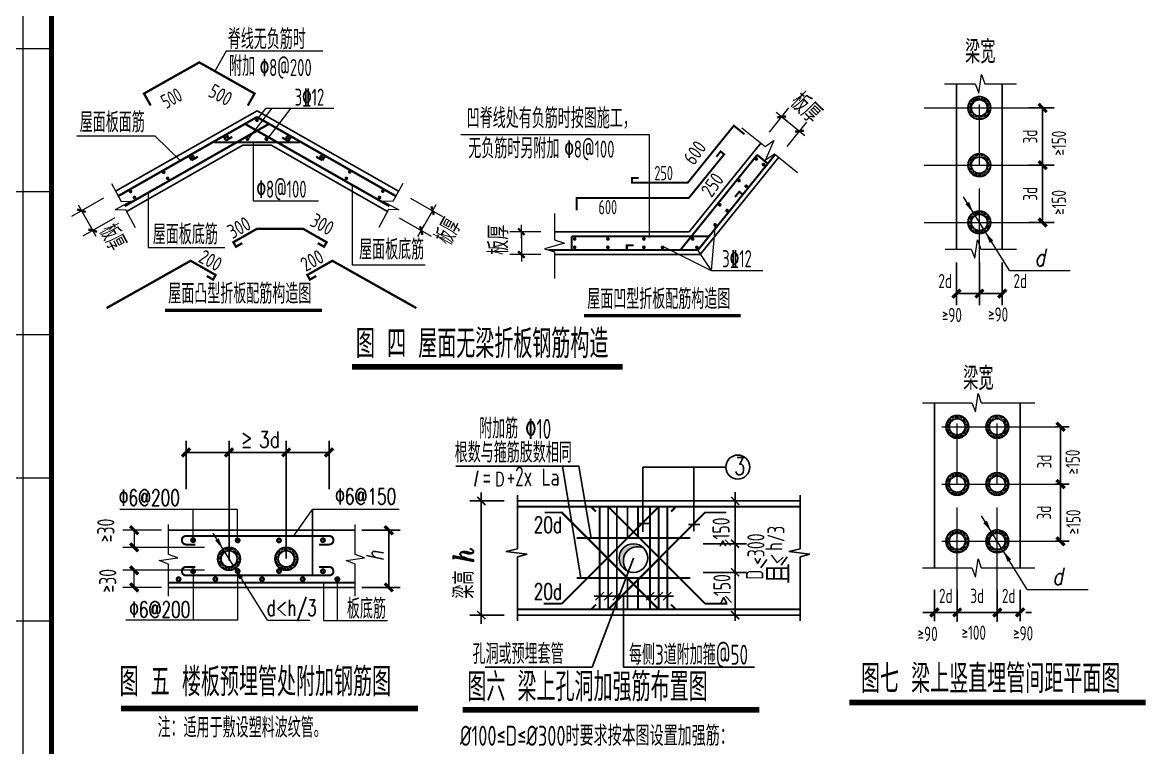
# Model space of a CAD drawing. Extents: x 3968514 to 5230306, y -516551 to -228246.
# Drawn here: x 4164713 to 4184397, y -338260 to -325595 of the extents above; entities that cross this region are included whole.
import ezdxf
from ezdxf.enums import TextEntityAlignment as Align

# ---------------------------------------------------------------- set-up
doc = ezdxf.new("R2010")
doc.units = 0
doc.header["$LTSCALE"] = 1000
doc.header["$MEASUREMENT"] = 0
doc.linetypes.add('DOTE', pattern=[2.42, 2, -0.2, 0.02, -0.2])
for name, color, linetype, lineweight in [('AXIS', 3, 'Continuous', 15), ('BEAM', 4, 'Continuous', 25), ('DOTE', 1, 'DOTE', 9), ('FRAME', 3, 'Continuous', 18), ('PUB_DIM', 3, 'Continuous', 15)]:
    doc.layers.add(name, color=color, linetype=linetype, lineweight=lineweight)
for name, color, linetype in [('edge', 7, 'Continuous'), ('PUB_TEXT', 7, 'Continuous'), ('REIN', 2, 'Continuous'), ('SIGN', 7, 'Continuous'), ('SM', 50, 'Continuous'), ('suptext', 7, 'Continuous'), ('TEXT-DIM', 7, 'Continuous'), ('板截面', 4, 'Continuous'), ('柱', 4, 'Continuous')]:
    doc.layers.add(name, color=color, linetype=linetype)
doc.styles.add('com', font='complex.shx', dxfattribs={"width": 0.75})
doc.styles.add('FF1', font='tssdeng.shx', dxfattribs={"width": 0.8, "bigfont": 'tssdchn.shx'})
doc.styles.add('HZ', font='txt.shx', dxfattribs={"width": 0.8, "bigfont": 'hztxt.shx'})
doc.styles.add('ita', font='italic.shx', dxfattribs={"width": 0.75})
doc.styles.add('SIM', font='italict.shx', dxfattribs={"width": 0.75, "oblique": 10, "bigfont": 'tssdchn.shx'})
doc.styles.add('TSSD_CHINA', font='tssdeng.shx', dxfattribs={"width": 0.7, "bigfont": 'tssdchn.shx'})
doc.styles.add('TSSD_Norm', font='tssdeng.shx', dxfattribs={"width": 0.7, "bigfont": 'hztxt.shx'})
doc.styles.add('TSSD_REIN', font='Tssdeng.shx', dxfattribs={"width": 0.7, "bigfont": 'hztxt.shx'})
doc.dimstyles.new('sim', dxfattribs={"dimtxt": 0.18, "dimasz": 100, "dimexe": 0.18, "dimexo": 0.0625, "dimgap": 0.09, "dimtad": 0, "dimtih": 1, "dimtoh": 1, "dimdec": 4, "dimzin": 0, "dimdsep": 46, "dimtxsty": 'HZ', "dimcen": 0.09, "dimadec": 0, "dimazin": 0, "dimtfac": 1, "dimtdec": 4, "dimtofl": 0, "dimtmove": 0, "dimatfit": 3, "dimfxl": 1, "dimtolj": 1, "dimtzin": 0, "dimarcsym": 0})
pattern_1 = [(360, (4066447.095, -341421.566), (15.625, 31.25), [0, -31.25])]

# ---------------------------------------------------------------- blocks, each defined once
blk = doc.blocks.new('2')
at = {"layer": 'FRAME', "lineweight": 100}
blk.add_line((175718, -31373), (175718, -71373), dxfattribs=at)
at = {"layer": 'FRAME', "lineweight": 18}
for points in [[(175218, -53873), (175218, -31373)], [(175718, -38873), (173718, -38873)], [(175718, -41373), (173718, -41373)], [(175718, -43873), (173718, -43873)], [(175718, -46373), (173718, -46373)], [(175718, -48873), (173718, -48873)]]:
    blk.add_lwpolyline(points, dxfattribs=at)
blk = doc.blocks.new('_DIMX')
blk.add_line((-150, 0), (150, 0))
at = {"const_width": 50}
blk.add_lwpolyline([(-70, -70), (70, 70)], dxfattribs=at)
blk = doc.blocks.new('_ArchTick')
at = {"color": 0, "linetype": 'ByBlock', "const_width": 0.4}
blk.add_lwpolyline([(-0.5, -0.5), (0.5, 0.5)], dxfattribs=at)
blk = doc.blocks.new('DIMBLK')
blk.add_line((-2, 0), (0, 0))
at = {"const_width": 0.35}
blk.add_lwpolyline([(-1, -1), (1, 1)], dxfattribs=at)
blk = doc.blocks.new('*D349')
at = {"layer": 'Defpoints', "color": 0, "transparency": 16777216}
for p in [(4177170, -334701), (4177170, -335201), (4177170, -335201)]:
    blk.add_point(p, dxfattribs=at)
at = {"layer": 'suptext', "color": 0, "lineweight": -2, "transparency": 16777216}
for p, q in [((4177170, -334701), (4177170, -334701)), ((4177170, -334702), (4177170, -334949)), ((4177170, -335200), (4177170, -334952)), ((4177170, -335201), (4177170, -335201))]:
    blk.add_line(p, q, dxfattribs=at)
for p, rotation in [((4177170, -334701), 90), ((4177170, -335201), 270)]:
    blk.add_blockref('DIMBLK', p, dxfattribs=dict(at, rotation=rotation))
at = {"layer": 'suptext', "color": 0, "transparency": 16777216, "insert": (4177170, -334951), "char_height": 2.7, "attachment_point": 5, "style": 'HZ'}
blk.add_mtext('\\A1;D', dxfattribs=at)

msp = doc.modelspace()

# ---------------------------------------------------------------- hatches: boundary and pattern name
at = {"layer": 'SIGN'}
h = msp.add_hatch(dxfattribs=at)
h.set_pattern_fill('DOTS', color=256, scale=500, style=0)
h.set_pattern_definition([(360, (4079564.212, -333545.006), (15.625, 31.25), [0, -31.25])])
h.paths.add_polyline_path([(4181640.35802, -327087.60838, 1), (4181240.35802, -327087.60838, 1)])
h.paths.add_polyline_path([(4181580.35802, -327087.60838, 1), (4181300.35802, -327087.60838, 1)], flags=16)
h = msp.add_hatch(dxfattribs=at)
h.set_pattern_fill('DOTS', color=256, scale=500, style=0)
h.set_pattern_definition([(360, (4079564.212, -334545.006), (15.625, 31.25), [0, -31.25])])
h.paths.add_polyline_path([(4181640.35802, -328087.60838, 1), (4181240.35802, -328087.60838, 1)])
h.paths.add_polyline_path([(4181580.35802, -328087.60838, 1), (4181300.35802, -328087.60838, 1)], flags=16)
h = msp.add_hatch(dxfattribs=at)
h.set_pattern_fill('DOTS', color=256, scale=500, style=0)
h.set_pattern_definition([(360, (4079564.212, -335545.006), (15.625, 31.25), [0, -31.25])])
h.paths.add_polyline_path([(4181640.35802, -329087.60838, 1), (4181240.35802, -329087.60838, 1)])
h.paths.add_polyline_path([(4181580.35802, -329087.60838, 1), (4181300.35802, -329087.60838, 1)], flags=16)
h = msp.add_hatch(dxfattribs=at)
h.set_pattern_fill('DOTS', color=256, scale=500, style=0)
h.set_pattern_definition([(360, (4079177.31, -339115.384), (15.625, 31.25), [0, -31.25])])
h.paths.add_polyline_path([(4181253.45493, -332657.98589, 1), (4180853.45493, -332657.98589, 1)])
h.paths.add_polyline_path([(4181193.45493, -332657.98589, 1), (4180913.45493, -332657.98589, 1)], flags=16)
h = msp.add_hatch(dxfattribs=at)
h.set_pattern_fill('DOTS', color=256, scale=500, style=0)
h.set_pattern_definition([(360, (4079877.31, -339115.384), (15.625, 31.25), [0, -31.25])])
h.paths.add_polyline_path([(4181953.45493, -332657.98589, 1), (4181553.45493, -332657.98589, 1)])
h.paths.add_polyline_path([(4181893.45493, -332657.98589, 1), (4181613.45493, -332657.98589, 1)], flags=16)
h = msp.add_hatch(dxfattribs=at)
h.set_pattern_fill('DOTS', color=256, scale=500, style=0)
h.set_pattern_definition([(360, (4079177.31, -340115.384), (15.625, 31.25), [0, -31.25])])
h.paths.add_polyline_path([(4181253.45493, -333657.98589, 1), (4180853.45493, -333657.98589, 1)])
h.paths.add_polyline_path([(4181193.45493, -333657.98589, 1), (4180913.45493, -333657.98589, 1)], flags=16)
h = msp.add_hatch(dxfattribs=at)
h.set_pattern_fill('DOTS', color=256, scale=500, style=0)
h.set_pattern_definition([(360, (4079877.31, -340115.384), (15.625, 31.25), [0, -31.25])])
h.paths.add_polyline_path([(4181953.45493, -333657.98589, 1), (4181553.45493, -333657.98589, 1)])
h.paths.add_polyline_path([(4181893.45493, -333657.98589, 1), (4181613.45493, -333657.98589, 1)], flags=16)
h = msp.add_hatch(dxfattribs=at)
h.set_pattern_fill('DOTS', color=256, scale=500, style=0)
h.set_pattern_definition([(360, (4079177.31, -341115.384), (15.625, 31.25), [0, -31.25])])
h.paths.add_polyline_path([(4181253.45493, -334657.98589, 1), (4180853.45493, -334657.98589, 1)])
h.paths.add_polyline_path([(4181193.45493, -334657.98589, 1), (4180913.45493, -334657.98589, 1)], flags=16)
h = msp.add_hatch(dxfattribs=at)
h.set_pattern_fill('DOTS', color=256, scale=500, style=0)
h.set_pattern_definition([(360, (4079877.31, -341115.384), (15.625, 31.25), [0, -31.25])])
h.paths.add_polyline_path([(4181953.45493, -334657.98589, 1), (4181553.45493, -334657.98589, 1)])
h.paths.add_polyline_path([(4181893.45493, -334657.98589, 1), (4181613.45493, -334657.98589, 1)], flags=16)
h = msp.add_hatch(dxfattribs=at)
h.set_pattern_fill('DOTS', color=256, scale=500, style=0)
h.set_pattern_definition(pattern_1)
h.paths.add_polyline_path([(4168523.24081, -334964.16794, 1), (4168123.24081, -334964.16794, 1)])
h.paths.add_polyline_path([(4168463.24081, -334964.16794, 1), (4168183.24081, -334964.16794, 1)], flags=16)
h = msp.add_hatch(dxfattribs=at)
h.set_pattern_fill('DOTS', color=256, scale=500, style=0)
h.set_pattern_definition(pattern_1)
h.paths.add_polyline_path([(4169523.24081, -334964.16794, 1), (4169123.24081, -334964.16794, 1)])
h.paths.add_polyline_path([(4169463.24081, -334964.16794, -1), (4169183.24081, -334964.16794, -1)], flags=16)
at = {"layer": '柱'}
msp.add_hatch(color=256, dxfattribs=at).paths.add_polyline_path([(4175570.16492, -334774.86242, 0.6692171826), (4175143.36243, -334950.93254, 0.2926639628), (4175288.53948, -335177.71536, -0.8360120699)])

# ---------------------------------------------------------------- linework, layer by layer
at = {"linetype": 'ByBlock'}
for p, q in [((4182306.44497, -327087.60838), (4182746.67301, -327087.60838)), ((4182546.67301, -328087.60838), (4182546.67301, -327087.60838)), ((4182306.44497, -328087.60838), (4182746.67301, -328087.60838)), ((4182306.44497, -328087.60838), (4182746.67301, -328087.60838)), ((4182546.67301, -329087.60838), (4182546.67301, -328087.60838)), ((4182306.44497, -329087.60838), (4182746.67301, -329087.60838)), ((4181040.35802, -329787.85291), (4181040.35802, -330530.73352)), ((4181440.35802, -329787.85291), (4181440.35802, -330530.73352)), ((4181440.35802, -329787.85291), (4181440.35802, -330530.73352)), ((4181840.35802, -329787.85291), (4181840.35802, -330530.73352)), ((4181040.35802, -330330.73352), (4181440.35802, -330330.73352)), ((4181840.35802, -330330.73352), (4181440.35802, -330330.73352)), ((4182769.54188, -332657.98589), (4183009.76992, -332657.98589)), ((4182859.76992, -333657.98589), (4182859.76992, -332657.98589)), ((4167573.24081, -333750.11147), (4167573.24081, -332905.2098)), ((4168323.24081, -334991.69105), (4168323.24081, -332905.2098)), ((4168323.24081, -333788.99327), (4168323.24081, -332905.2098)), ((4169323.24081, -334957.66989), (4169323.24081, -332905.2098)), ((4169323.24081, -333788.99327), (4169323.24081, -332905.2098)), ((4170073.24081, -333750.11147), (4170073.24081, -332905.2098)), ((4167573.24081, -333105.2098), (4168323.24081, -333105.2098)), ((4168323.24081, -333105.2098), (4169323.24081, -333105.2098)), ((4170073.24081, -333105.2098), (4169323.24081, -333105.2098)), ((4182769.54188, -333657.98589), (4183009.76992, -333657.98589)), ((4182769.54188, -333657.98589), (4183009.76992, -333657.98589)), ((4182769.54188, -333657.98589), (4183009.76992, -333657.98589)), ((4182859.76992, -334657.98589), (4182859.76992, -333657.98589)), ((4170646.23647, -334464.16794), (4171315.86353, -334464.16794)), ((4171115.86353, -335464.16794), (4171115.86353, -334464.16794)), ((4182769.54188, -334657.98589), (4183009.76992, -334657.98589)), ((4170646.23647, -335464.16794), (4171315.86353, -335464.16794)), ((4180653.45493, -335508.23041), (4180653.45493, -336051.11102)), ((4181053.45493, -335508.23041), (4181053.45493, -336051.11102)), ((4181053.45493, -335508.23041), (4181053.45493, -336051.11102)), ((4181753.45493, -335508.23041), (4181753.45493, -336051.11102)), ((4181753.45493, -335508.23041), (4181753.45493, -336051.11102)), ((4182153.45493, -335508.23041), (4182153.45493, -336051.11102)), ((4181053.45493, -335901.11102), (4180453.45493, -335901.11102)), ((4180653.45493, -335901.11102), (4181053.45493, -335901.11102)), ((4182153.45493, -335901.11102), (4181053.45493, -335901.11102)), ((4181153.45493, -335901.11102), (4181253.45493, -335901.11102)), ((4181153.45493, -335901.11102), (4181653.45493, -335901.11102)), ((4181653.45493, -335901.11102), (4181553.45493, -335901.11102)), ((4182253.45493, -335901.11102), (4182353.45493, -335901.11102))]:
    msp.add_line(p, q, dxfattribs=at)
msp.add_line((4169779.84756, -334102.11043), (4169779.84756, -335255.35224))
at = {"layer": 'AXIS'}
for p, q in [((4181965.07992, -329927.91622), (4181162.24746, -328642.23251)), ((4181965.07992, -329927.91622), (4183030.4298, -329927.91622)), ((4168473.56058, -334102.11043), (4166412.02632, -334102.11043)), ((4167694.6258, -334659.6397), (4167694.6258, -334102.11043)), ((4168473.56058, -334663.36254), (4168473.56058, -334102.11043)), ((4169458.61824, -334564.16794), (4169779.84756, -334102.11043)), ((4171297.74372, -334102.11043), (4169779.84756, -334102.11043)), ((4182278.17684, -335498.29373), (4181475.34438, -334212.61001)), ((4167145.00804, -334464.16794), (4166464.90885, -334464.16794)), ((4166664.90885, -334464.16794), (4166664.90885, -334764.16794)), ((4168993.77858, -336037.99035), (4168045.13026, -334518.79207)), ((4167893.98106, -334764.16794), (4166464.90885, -334764.16794)), ((4167893.98106, -335164.16794), (4166464.90885, -335164.16794)), ((4166664.90885, -335464.16794), (4166664.90885, -335164.16794)), ((4167694.6258, -335159.88048), (4167694.6258, -336034.4512)), ((4168473.56058, -335156.15764), (4168473.56058, -336034.4512)), ((4169976.53301, -335364.16794), (4169976.53301, -336043.16684)), ((4170217.04641, -336038.8599), (4170216.38601, -335296.36751)), ((4167145.00804, -335464.16794), (4166464.90885, -335464.16794)), ((4182278.17684, -335498.29373), (4183343.52671, -335498.29373)), ((4168473.56058, -336034.4512), (4166517.30191, -336034.4512)), ((4168993.77858, -336037.99035), (4169736.85822, -336037.99035)), ((4169976.53301, -336043.16684), (4171091.91818, -336043.16684))]:
    msp.add_line(p, q, dxfattribs=at)
for points in [[(4180829.73868, -326666.37591), (4181367.80167, -326666.37591), (4181431.00511, -326826.61135), (4181477.44035, -326503.72368), (4181534.46872, -326666.37591), (4182090.64963, -326666.37591)], [(4180843.59787, -329554.09381), (4181298.51743, -329554.09381), (4181361.72087, -329714.32924), (4181408.15611, -329391.44158), (4181465.18449, -329554.09381), (4182090.64963, -329554.09381)], [(4180446.04841, -332236.75342), (4181306.78247, -332236.75342), (4181369.98591, -332396.98885), (4181416.42115, -332074.10119), (4181473.44953, -332236.75342), (4182411.39898, -332236.75342)], [(4167263.666, -335614.70676), (4167263.666, -335056.55586), (4167103.43057, -334993.35242), (4167426.31824, -334946.91718), (4167263.666, -334889.88881), (4167263.666, -334366.59472)], [(4170530.47098, -335614.70676), (4170530.47098, -335056.55586), (4170370.23555, -334993.35242), (4170693.12321, -334946.91718), (4170530.47098, -334889.88881), (4170530.47098, -334366.59472)], [(4180446.04841, -335124.47132), (4181306.78247, -335124.47132), (4181369.98591, -335284.70675), (4181416.42115, -334961.81909), (4181473.44953, -335124.47132), (4182411.39898, -335124.47132)]]:
    msp.add_lwpolyline(points, dxfattribs=at)
for points in [[(4181334.42654, -328917.96605, 0, 75, 0), (4181228.49506, -328748.32371, 75, 75, 0)], [(4181546.28949, -329257.25072, 0, 75, 0), (4181652.22097, -329426.89306, 75, 75, 0)], [(4181647.52346, -334488.34355, 0, 75, 0), (4181541.59198, -334318.70122, 75, 75, 0)], [(4168217.30933, -334794.52561, 0, 75, 0), (4168111.37786, -334624.88327, 75, 75, 0)], [(4181859.38641, -334827.62823, 0, 75, 0), (4181965.31789, -334997.27056, 75, 75, 0)], [(4168429.17229, -335133.81028, 0, 75, 0), (4168535.10377, -335303.45261, 75, 75, 0)]]:
    msp.add_lwpolyline(points, format="xyseb", dxfattribs=at)
at = {"layer": 'BEAM', "ltscale": 0.5}
msp.add_arc((4175465.62335, -335001.64524), 249.71861, 65.251406324, 224.835527902, dxfattribs=at)
at = {"layer": 'Defpoints', "color": 0, "linetype": 'ByBlock'}
for p in [(4182306.44497, -327087.60838), (4182546.67301, -327087.60838), (4182306.44497, -328087.60838), (4182306.44497, -328087.60838), (4182546.67301, -328087.60838), (4182306.44497, -329087.60838), (4181040.35802, -329787.85291), (4181440.35802, -329787.85291), (4181440.35802, -329787.85291), (4181840.35802, -329787.85291), (4181440.35802, -330330.73352), (4181440.35802, -330330.73352), (4182619.54188, -332657.98589), (4182859.76992, -332657.98589), (4168323.24081, -333105.2098), (4169323.24081, -333105.2098), (4169323.24081, -333105.2098), (4167573.24081, -333750.11147), (4168323.24081, -333788.99327), (4169323.24081, -333788.99327), (4170073.24081, -333750.11147), (4182619.54188, -333657.98589), (4182619.54188, -333657.98589), (4182619.54188, -333657.98589), (4182859.76992, -333657.98589), (4182859.76992, -333657.98589), (4170646.23647, -334464.16794), (4171115.86353, -334464.16794), (4182619.54188, -334657.98589), (4168323.24081, -334991.69105), (4169323.24081, -334957.66989), (4180653.45493, -335358.23041), (4181053.45493, -335358.23041), (4181053.45493, -335358.23041), (4181753.45493, -335358.23041), (4181753.45493, -335358.23041), (4182153.45493, -335358.23041), (4170646.23647, -335464.16794), (4181053.45493, -335901.11102), (4181753.45493, -335901.11102), (4181753.45493, -335901.11102)]:
    msp.add_point(p, dxfattribs=at)
at = {"layer": 'DOTE', "linetype": 'DOTE'}
for p, q in [((4180472.86803, -327087.60838), (4182676.23725, -327087.60838)), ((4181440.35802, -330495.07688), (4181440.35802, -327028.59146)), ((4180472.86803, -328087.60838), (4182676.23725, -328087.60838)), ((4180472.86803, -329087.60838), (4182676.23725, -329087.60838)), ((4180785.96495, -332657.98589), (4182989.33417, -332657.98589)), ((4181053.45493, -336065.45439), (4181053.45493, -332598.96896)), ((4181753.45493, -336065.45439), (4181753.45493, -332598.96896)), ((4180785.96495, -333657.98589), (4182989.33417, -333657.98589)), ((4180785.96495, -334657.98589), (4182989.33417, -334657.98589))]:
    msp.add_line(p, q, dxfattribs=at)
at = {"layer": 'edge'}
for p, q in [((4170530.47098, -334464.16794), (4167263.666, -334464.16794)), ((4170530.47098, -335464.16794), (4167263.666, -335464.16794))]:
    msp.add_line(p, q, dxfattribs=at)
at = {"layer": 'PUB_DIM'}
for p, q in [((4168271.04851, -326098.23975), (4168075.33262, -326445.2465)), ((4169965.63657, -326098.23975), (4168271.04851, -326098.23975)), ((4168661.49242, -327628.34363), (4169076.85937, -327090.36092)), ((4168816.8242, -327288.513), (4168969.81392, -327090.36092)), ((4168969.81392, -327090.36092), (4170155.98029, -327090.36092)), ((4168982.65097, -327645.12546), (4169410.97488, -327090.36092)), ((4177769.57807, -327513.30157), (4178108.05828, -327087.57141)), ((4177984.21778, -327244.61972), (4178296.07641, -327492.56544)), ((4178082.6891, -327762.24303), (4178421.16931, -327336.51287)), ((4167030.77218, -327580.02318), (4165664.2617, -327580.02318)), ((4167477.48881, -328017.34694), (4167030.77218, -327580.02318)), ((4168742.1734, -327700.62396), (4168742.1734, -328709.78647)), ((4175674.01913, -327556.28948), (4172372.99569, -327556.28948)), ((4175674.01913, -329350.04187), (4175674.01913, -327556.28948)), ((4166265.51993, -328406.37728), (4166435.95036, -328720.55943)), ((4170474.24528, -328431.42686), (4170474.24528, -329834.56532)), ((4171358.45121, -328406.37728), (4171188.02078, -328720.55943)), ((4166130.902, -328661.44412), (4165568.71777, -328981.37428)), ((4166614.73611, -328714.58822), (4166333.45587, -328867.17076)), ((4166435.95036, -328720.55943), (4166614.73611, -328714.58822)), ((4166907.45619, -328579.1305), (4166907.45619, -329525.87699)), ((4168742.1734, -328709.78647), (4169886.10149, -328709.78647)), ((4171009.23503, -328714.58822), (4171290.51526, -328867.17076)), ((4171188.02078, -328720.55943), (4171009.23503, -328714.58822)), ((4171493.06914, -328661.44412), (4172055.25337, -328981.37428)), ((4165742.54166, -328882.45384), (4165940.38253, -329230.10164)), ((4166333.45587, -328867.17076), (4166512.24162, -328861.19955)), ((4166512.24162, -328861.19955), (4166682.67205, -329175.3817)), ((4171111.72951, -328861.19955), (4170941.29908, -329175.3817)), ((4171290.51526, -328867.17076), (4171111.72951, -328861.19955)), ((4171881.42947, -328882.45384), (4171683.58861, -329230.10164)), ((4166328.74286, -329009.09192), (4165766.55863, -329329.02207)), ((4171295.22828, -329009.09192), (4171857.4125, -329329.02207)), ((4176820.51427, -329111.21248), (4176750.87691, -329925.09086)), ((4173772.18774, -329249.23736), (4173233.13217, -329249.23736)), ((4173433.13217, -329250.03736), (4173433.13217, -329648.43736)), ((4166907.45619, -329525.87699), (4168250.24682, -329525.87699)), ((4173772.18774, -329649.23736), (4173233.13217, -329649.23736)), ((4175910.13535, -329509.52386), (4176750.87691, -329925.09086)), ((4176485.06239, -329523.10955), (4176750.87691, -329925.09086)), ((4171749.9953, -329834.56532), (4170474.24528, -329834.56532)), ((4176750.87691, -329925.09086), (4177654.28071, -329925.09086))]:
    msp.add_line(p, q, dxfattribs=at)
for points in [[(4177288.58272, -327437.49276), (4177694.56971, -327760.27601), (4177847.93453, -327657.36229), (4177704.01736, -327992.63509), (4177857.38217, -327889.72137), (4178263.36917, -328212.50462)], [(4174012.18774, -328930.57738), (4174012.18774, -329394.10495), (4174188.18774, -329450.10495), (4173836.18774, -329546.10495), (4174012.18774, -329602.10495), (4174012.18774, -330065.63252)]]:
    msp.add_lwpolyline(points, dxfattribs=at)
for points, const_width in [([(4167201.39207, -330623.92592), (4169946.61841, -330623.92592)], 56), ([(4174526.15178, -330717.5056), (4177264.45721, -330717.5056)], 56), ([(4170472.73498, -331609.68436), (4175201.67563, -331609.68436)], 100), ([(4166436.77344, -337578.65917), (4171627.42345, -337578.65917)], 100), ([(4172404.94633, -337600.31151), (4177595.59634, -337600.31151)], 100), ([(4179167.90886, -337474.18907), (4184346.63582, -337474.18907)], 100)]:
    msp.add_lwpolyline(points, dxfattribs=dict(at, const_width=const_width))
at = {"layer": 'PUB_DIM', "color": 0, "linetype": 'ByBlock'}
for p in [(4165940.38253, -329230.10164), (4171683.58861, -329230.10164)]:
    msp.add_point(p, dxfattribs=at)
at = {"layer": 'PUB_DIM'}
msp.add_point((4173433.13217, -329649.23736), dxfattribs=at)
at = {"layer": 'REIN'}
for p, q in [((4175277.17334, -329489.23736), (4175277.17334, -329569.23736)), ((4175394.40341, -329489.23736), (4175277.17334, -329489.23736))]:
    msp.add_line(p, q, dxfattribs=at)
for points, const_width in [([(4166954.04039, -327045.63941), (4166836.13771, -326836.59646), (4167802.66937, -326291.46122), (4168769.20104, -326836.59646), (4168651.29835, -327045.63941)], 40), ([(4166385.27491, -328627.14113), (4168811.98557, -327246.13846), (4168811.98557, -327246.13846), (4168811.98557, -327246.13846), (4168811.98557, -327246.13846), (4168811.98557, -327246.13846)], 40), ([(4168811.98557, -327246.13846), (4168811.98557, -327246.13846), (4168811.98557, -327246.13846), (4168811.98557, -327246.13846), (4168811.98557, -327246.13846), (4171238.69623, -328627.14113)], 40), ([(4170159.72025, -328013.11296), (4168811.98557, -327246.13846), (4168811.98557, -327246.13846), (4168811.98557, -327246.13846), (4168811.98557, -327246.13846), (4168811.98557, -327246.13846)], 40), ([(4168847.93923, -327266.59912), (4168847.93923, -327266.59912), (4168847.93923, -327266.59912), (4168847.93923, -327266.59912), (4168847.93923, -327266.59912), (4171238.69623, -328627.14113)], 40), ([(4166497.68516, -328802.49291), (4169024.96995, -327364.25508), (4169024.96995, -327364.25508), (4169024.96995, -327364.25508), (4169024.96995, -327364.25508), (4169024.96995, -327364.25508)], 40), ([(4171126.28598, -328802.49291), (4168599.00118, -327364.25508), (4168599.00118, -327364.25508), (4168599.00118, -327364.25508), (4168599.00118, -327364.25508), (4168599.00118, -327364.25508)], 40), ([(4175482.23101, -328312.00531), (4175365.00093, -328312.00531), (4175365.00093, -328392.00531), (4176343.69649, -328392.00531), (4177147.98423, -327396.94674), (4177334.63632, -327547.81423)], 35), ([(4168064.2168, -327689.40575), (4169559.75433, -327689.40575)], 36), ([(4168269.30404, -327655.55368), (4168224.02974, -327575.99725)], 40), ([(4168379.66405, -327592.74954), (4168269.30404, -327655.55368)], 40), ([(4169250.27835, -327604.59263), (4169360.63836, -327667.39676)], 40), ([(4169360.63836, -327667.39676), (4169405.91266, -327587.84034)], 40), ([(4167667.59694, -328002.03102), (4167622.32263, -327922.4746)], 40), ([(4167777.95694, -327939.22689), (4167667.59694, -328002.03102)], 40), ([(4169846.01419, -327939.22689), (4169956.3742, -328002.03102)], 40), ([(4169956.3742, -328002.03102), (4170001.6485, -327922.4746)], 40), ([(4176843.08355, -327938.22583), (4176916.77608, -327847.054), (4176978.99344, -327897.34316), (4176358.47488, -328663.11313), (4174401.92225, -328663.11313), (4174401.92225, -328878.24919)], 35), ([(4175394.40341, -329489.23736), (4175277.17334, -329489.23736), (4175277.17334, -329569.23736), (4176521.74749, -329569.23736), (4177870.70686, -327900.31527)], 36), ([(4176213.15196, -329569.23736), (4177555.7027, -327908.24397)], 36), ([(4177742.35479, -328059.11146), (4177552.162, -327905.38209)], 36), ([(4177168.19499, -328642.19352), (4177241.88752, -328551.02169), (4177304.10488, -328601.31085), (4176521.74749, -329569.23736), (4173908.88961, -329569.23736)], 36), ([(4168554.44384, -329449.17962), (4168444.08383, -329511.98375), (4168399.1028, -329432.94266), (4168809.55908, -329199.35848), (4169618.41712, -329199.35848), (4170028.8734, -329432.94266), (4169983.89237, -329511.98375), (4169873.53236, -329449.17962)], 40), ([(4174313.88764, -329329.23736), (4176715.73512, -329329.23736)], 36), ([(4174313.88764, -329329.23736), (4174313.88764, -329569.23736)], 36), ([(4173363.88623, -334054.04234), (4178306.85263, -334054.04234)], 35), ([(4173838.69444, -334154.04234), (4174140.56075, -334154.04234)], 30.6), ([(4175834.34115, -335847.82274), (4174130.70839, -334144.18998)], 35), ([(4175834.34115, -334054.04234), (4174140.56075, -335747.82274)], 35), ([(4174651.82094, -334054.04234), (4174736.67375, -334138.89515)], 35), ([(4174801.82094, -335847.82274), (4174801.82094, -334054.04234)], 30.6), ([(4174951.82094, -334054.04234), (4176645.60134, -335747.82274)], 35), ([(4174951.82094, -335847.82274), (4176649.08768, -334150.55599)], 35), ([(4174951.82094, -335847.82274), (4174951.82094, -334054.04234)], 30.6), ([(4175101.82094, -335847.82274), (4175101.82094, -334054.04234)], 30.6), ([(4175290.62305, -334601.21392), (4175290.62305, -334054.04234)], 30.6), ([(4175472.15245, -334601.21392), (4175472.15245, -334054.04234)], 30.6), ([(4175684.34115, -335847.82274), (4175684.34115, -334054.04234)], 35), ([(4175834.34115, -335847.82274), (4175834.34115, -334054.04234)], 35), ([(4175984.34115, -335847.82274), (4175984.34115, -334054.04234)], 35), ([(4176134.34115, -334054.04234), (4176049.48833, -334138.89515)], 35), ([(4176645.60134, -334154.04234), (4177016.58883, -334154.04234)], 30.6), ([(4174401.82345, -334601.21392), (4176390.23053, -334601.21392)], 35), ([(4170530.47098, -335383.55639), (4167263.666, -335383.55639)], 35), ([(4174401.82345, -335300.65115), (4176390.23053, -335300.65115)], 35), ([(4175290.62305, -335300.65115), (4175290.62305, -335847.82274)], 30.6), ([(4175472.15245, -335300.65115), (4175472.15245, -335847.82274)], 30.6), ([(4173820.6383, -335747.82274), (4174140.56075, -335747.82274)], 35), ([(4174651.82094, -335847.82274), (4174736.67375, -335762.96992)], 35), ([(4176134.34115, -335847.82274), (4176049.48833, -335762.96992)], 35), ([(4176645.60134, -335747.82274), (4177034.64497, -335747.82274)], 35), ([(4173363.88623, -335847.82274), (4178306.85263, -335847.82274)], 35)]:
    msp.add_lwpolyline(points, dxfattribs=dict(at, const_width=const_width))
for points, const_width in [([(4168827.39542, -327303.56386, -1), (4168795.39542, -327303.56386, -1)], 32), ([(4168274.29253, -327588.1295, 1), (4168306.29253, -327588.1295, 1)], 32), ([(4168660.66887, -327634.5078, -1), (4168628.66887, -327634.5078, -1)], 32), ([(4168988.78706, -327627.18216, -1), (4168956.78706, -327627.18216, -1)], 32), ([(4168964.28162, -327635.06955, 1), (4168996.28162, -327635.06955, 1)], 32), ([(4169355.72055, -327602.10196, -1), (4169323.72055, -327602.10196, -1)], 32), ([(4167675.14412, -327940.95898, 1), (4167707.14412, -327940.95898, 1)], 32), ([(4169948.82702, -327940.95898, -1), (4169916.82702, -327940.95898, -1)], 32), ([(4177523.88066, -327979.20052, 1), (4177555.88066, -327979.20052, 1)], 32), ([(4177651.26598, -328074.63639, 1), (4177683.26598, -328074.63639, 1)], 32), ([(4167165.68264, -328211.10451, 1), (4167197.68264, -328211.10451, 1)], 32), ([(4167233.58646, -328317.13383, 1), (4167265.58646, -328317.13383, 1)], 32), ([(4170390.38467, -328317.13383, -1), (4170358.38467, -328317.13383, -1)], 32), ([(4170448.83277, -328204.20983, -1), (4170416.83277, -328204.20983, -1)], 32), ([(4177220.75792, -328356.66418, 1), (4177252.75792, -328356.66418, 1)], 32), ([(4166586.5674, -328546.88812, 1), (4166618.5674, -328546.88812, 1)], 32), ([(4171027.948, -328539.99345, -1), (4170995.948, -328539.99345, -1)], 32), ([(4177348.77126, -328456.10748, 1), (4177380.77126, -328456.10748, 1)], 32), ([(4166654.47123, -328652.91744, 1), (4166686.47123, -328652.91744, 1)], 32), ([(4170969.49991, -328652.91744, -1), (4170937.49991, -328652.91744, -1)], 32), ([(4176884.99122, -328780.7283, 1), (4176916.99122, -328780.7283, 1)], 32), ([(4177013.00455, -328880.1716, 1), (4177045.00455, -328880.1716, 1)], 32), ([(4176803.15026, -329127.15423, 1), (4176835.15026, -329127.15423, 1)], 32), ([(4174349.43567, -329376.28439, 1), (4174381.43567, -329376.28439, 1)], 32), ([(4174349.43567, -329521.93692, 1), (4174381.43567, -329521.93692, 1)], 32), ([(4174929.51112, -329376.28439, 1), (4174961.51112, -329376.28439, 1)], 32), ([(4174929.51112, -329521.93692, 1), (4174961.51112, -329521.93692, 1)], 32), ([(4175559.07359, -329376.28439, 1), (4175591.07359, -329376.28439, 1)], 32), ([(4175559.07359, -329521.93692, 1), (4175591.07359, -329521.93692, 1)], 32), ([(4175885.68379, -329523.10955, 1), (4175917.68379, -329523.10955, 1)], 32), ([(4176410.66308, -329376.28439, 1), (4176442.66308, -329376.28439, 1)], 32), ([(4176485.06239, -329523.10955, 1), (4176517.06239, -329523.10955, 1)], 32), ([(4167673.3758, -334638.3897, 1), (4167715.8758, -334638.3897, 1)], 60), ([(4168452.31058, -334642.11254, 1), (4168494.81058, -334642.11254, 1)], 60), ([(4169175.6531, -334642.11254, 1), (4169218.1531, -334642.11254, 1)], 60), ([(4169943.23356, -334638.3897, 1), (4169985.73356, -334638.3897, 1)], 60), ([(4167673.3758, -335181.13048, -1), (4167715.8758, -335181.13048, -1)], 60), ([(4168452.31058, -335177.40764, -1), (4168494.81058, -335177.40764, -1)], 60), ([(4169175.6531, -335177.40764, -1), (4169218.1531, -335177.40764, -1)], 60), ([(4169943.23356, -335181.13048, -1), (4169985.73356, -335181.13048, -1)], 60), ([(4167420.25738, -335320.06289, 1), (4167462.75738, -335320.06289, 1)], 60), ([(4168062.71695, -335320.06289, 1), (4168105.21695, -335320.06289, 1)], 60), ([(4168878.32179, -335320.06289, 1), (4168920.82179, -335320.06289, 1)], 60), ([(4169589.12815, -335320.06289, 1), (4169631.62815, -335320.06289, 1)], 60), ([(4170195.13601, -335320.06289, 1), (4170237.63601, -335320.06289, 1)], 60)]:
    msp.add_lwpolyline(points, format="xyb", close=True, dxfattribs=dict(at, const_width=const_width))
for points in [[(4166182.17219, -330583.80098, 40, 40, 0), (4167651.58924, -329757.33938, 40, 40, 0), (4168088.42855, -330005.93773, 40, 40, 0), (4168043.15424, -330085.49415, 40, 40, 0), (4167932.79424, -330022.69001, 0, 0, 0)], [(4171598.11852, -330583.80098, 40, 40, 0), (4170128.70148, -329757.33938, 40, 40, 0), (4169691.86217, -330005.93773, 40, 40, 0), (4169737.13647, -330085.49415, 40, 40, 0), (4169847.49648, -330022.69001, 0, 0, 0)]]:
    msp.add_lwpolyline(points, format="xyseb", dxfattribs=at)
at = {"layer": 'REIN', "const_width": 35}
for points in [[(4169895.59515, -334714.16794), (4170073.24081, -334714.16794, 1), (4170073.24081, -334564.16794), (4167573.24081, -334564.16794, 1), (4167573.24081, -334714.16794), (4167735.23524, -334714.16794)], [(4169895.59515, -335105.35224), (4170073.24081, -335105.35224, -1), (4170073.24081, -335255.35224), (4167573.24081, -335255.35224, -1), (4167573.24081, -335105.35224), (4167735.23524, -335105.35224)]]:
    msp.add_lwpolyline(points, format="xyb", dxfattribs=at)
at = {"layer": 'REIN'}
msp.add_circle((4175393.08104, -334950.93254), 249.71861, dxfattribs=at)
at = {"layer": 'SIGN'}
for centre, radius in [((4181440.35802, -327087.60838), 200), ((4181440.35802, -327087.60838), 140), ((4181440.35802, -328087.60838), 200), ((4181440.35802, -328087.60838), 140), ((4181440.35802, -329087.60838), 200), ((4181440.35802, -329087.60838), 140), ((4181053.45493, -332657.98589), 200), ((4181753.45493, -332657.98589), 200), ((4181053.45493, -332657.98589), 140), ((4181753.45493, -332657.98589), 140), ((4181053.45493, -333657.98589), 200), ((4181053.45493, -333657.98589), 140), ((4181753.45493, -333657.98589), 200), ((4181753.45493, -333657.98589), 140), ((4181053.45493, -334657.98589), 200), ((4181053.45493, -334657.98589), 140), ((4181753.45493, -334657.98589), 200), ((4181753.45493, -334657.98589), 140), ((4168323.24081, -334964.16794), 200), ((4169323.24081, -334964.16794), 200), ((4168323.24081, -334964.16794), 140), ((4169323.24081, -334964.16794), 140)]:
    msp.add_circle(centre, radius, dxfattribs=at)
at = {"layer": 'SM'}
for points in [[(4181040.35802, -329554.09381), (4181040.35802, -326666.37591)], [(4181840.35802, -329554.09381), (4181840.35802, -326666.37591)], [(4180653.45493, -335124.47132), (4180653.45493, -332236.75342)], [(4182153.45493, -335124.47132), (4182153.45493, -332236.75342)]]:
    msp.add_lwpolyline(points, dxfattribs=at)
at = {"layer": 'suptext'}
for p, q in [((4174440.94628, -333345.88328), (4172288.41992, -333345.88328)), ((4174471.82528, -335300.65115), (4174154.26437, -333345.88328)), ((4174656.49546, -334601.21392), (4174440.94628, -333345.88328)), ((4175559.70135, -334493.40922), (4175559.70135, -333361.66011)), ((4175559.70135, -333361.66011), (4177006.67127, -333361.66011)), ((4176445.80933, -334482.88753), (4176445.80933, -333361.66011)), ((4172732.90289, -333804.04234), (4172732.90289, -336097.82274)), ((4177170.0917, -333799.34897), (4177170.0917, -336047.54718)), ((4173132.90289, -333954.04234), (4172532.90289, -333954.04234)), ((4173363.88623, -333854.04234), (4173363.88623, -334787.05403)), ((4178306.85263, -333854.04234), (4178306.85263, -334787.05403)), ((4175459.70135, -334344.46626), (4175659.70135, -334344.46626)), ((4176355.77657, -334362.16461), (4176555.77657, -334362.16461)), ((4173363.88623, -334787.05403), (4173163.89907, -334834.41066)), ((4176610.46438, -334701.21392), (4177370.0917, -334701.21392)), ((4176993.55321, -334632.16952), (4177087.69443, -334730.07185)), ((4178306.85263, -334787.05403), (4178106.86548, -334834.41066)), ((4173163.89907, -334834.41066), (4173534.73035, -334884.65006)), ((4173534.73035, -334884.65006), (4173363.88623, -334930.59886)), ((4173363.88623, -334930.59886), (4173363.88623, -336047.82274)), ((4175393.08104, -334950.93254), (4174672.21295, -336854.1033)), ((4177976.02042, -335074.44403), (4178078.385, -334928.30753)), ((4178106.86548, -334834.41066), (4178477.69676, -334884.65006)), ((4178477.69676, -334884.65006), (4178306.85263, -334930.59886)), ((4178306.85263, -334930.59886), (4178306.85263, -336047.82274)), ((4176610.46438, -335200.65115), (4177370.0917, -335200.65115)), ((4174731.11026, -335687.40626), (4174872.53161, -335545.9849)), ((4174881.11026, -335687.40626), (4175022.53161, -335545.9849)), ((4175031.11026, -335687.40626), (4175172.53161, -335545.9849)), ((4175613.63047, -335687.40626), (4175755.05182, -335545.9849)), ((4175763.63047, -335687.40626), (4175905.05182, -335545.9849)), ((4175913.63047, -335687.40626), (4176055.05182, -335545.9849)), ((4174708.0198, -335616.69558), (4176093.23257, -335616.69558)), ((4175217.84535, -335616.69558), (4175217.84535, -336859.15679)), ((4177000.18757, -335616.51084), (4177108.02107, -335724.46885)), ((4173132.90289, -335947.82274), (4172532.90289, -335947.82274)), ((4174672.21295, -336854.1033), (4172800.14461, -336854.1033)), ((4175217.84535, -336859.15679), (4177509.26539, -336859.15679))]:
    msp.add_line(p, q, dxfattribs=at)
at = {"layer": 'suptext', "linetype": 'ByBlock'}
msp.add_line((4177622.41023, -335122.19301), (4177724.77482, -334976.05651), dxfattribs=at)
at = {"layer": 'suptext', "const_width": 26.66667}
for points in [[(4172803.61357, -334024.75301), (4172662.19221, -333883.33166)], [(4177240.80238, -334024.75301), (4177099.38102, -333883.33166)], [(4177240.80238, -334771.9246), (4177099.38102, -334630.50325)], [(4177240.80238, -335271.36183), (4177099.38102, -335129.94047)], [(4172803.61357, -336018.53341), (4172662.19221, -335877.11206)], [(4177240.77238, -336018.71341), (4177099.35102, -335877.29206)]]:
    msp.add_lwpolyline(points, dxfattribs=at)
at = {"layer": 'suptext'}
msp.add_circle((4177216.67127, -333361.66011), 210, dxfattribs=at)
at = {"layer": '板截面', "color": 4}
for p, q in [((4168811.98557, -327135.68184), (4166339.49067, -328542.7396)), ((4168811.98557, -327135.68184), (4171284.48046, -328542.7396)), ((4168566.39081, -327735.68184), (4166530.25832, -328894.41265)), ((4169057.58032, -327735.68184), (4168566.39081, -327735.68184)), ((4169057.58032, -327735.68184), (4171093.71282, -328894.41265)), ((4176368.93696, -329249.23736), (4177620.21803, -327701.1621)), ((4176559.95012, -329649.23736), (4177933.32907, -327950.10356)), ((4174012.18774, -329249.23736), (4176368.93696, -329249.23736)), ((4174012.18774, -329649.23736), (4176559.95012, -329649.23736))]:
    msp.add_line(p, q, dxfattribs=at)
at = {"layer": '板截面', "color": 7}
for p, q in [((4173363.88623, -333954.04234), (4178306.85263, -333954.04234)), ((4173363.88623, -335947.82274), (4178306.85263, -335947.82274))]:
    msp.add_line(p, q, dxfattribs=at)

# ---------------------------------------------------------------- block references
at = {"linetype": 'ByBlock'}
for p, xscale, yscale, zscale, rotation in [((4182546.67301, -327087.60838), 141.4199999999255, 141.4199999999255, 141.4199999999255, 90), ((4182546.67301, -328087.60838), 141.4199999999255, 141.4199999999255, 141.4199999999255, 270), ((4182546.67301, -328087.60838), 141.4199999999255, 141.4199999999255, 141.4199999999255, 90), ((4182546.67301, -329087.60838), 141.4199999999255, 141.4199999999255, 141.4199999999255, 270), ((4181040.35802, -330330.73352), 141.4200000017881, 141.4200000017881, 141.4200000017881, 180), ((4181440.35802, -330330.73352), 141.4200000017881, 141.4200000017881, 141.4200000017881, 180), ((4182859.76992, -332657.98589), 141.4199999999255, 141.4199999999255, 141.4199999999255, 270), ((4167573.24081, -333105.2098), 141.4200000017881, 141.4200000017881, 141.4200000017881, 180), ((4168323.24081, -333105.2098), 141.4200000017881, 141.4200000017881, 141.4200000017881, 180), ((4169323.24081, -333105.2098), 141.4200000017881, 141.4200000017881, 141.4200000017881, 180), ((4182859.76992, -333657.98589), 141.4199999999255, 141.4199999999255, 141.4199999999255, 270), ((4171115.86353, -334464.16794), 141.4199999999255, 141.4199999999255, 141.4199999999255, 90), ((4182859.76992, -334657.98589), 141.4199999999255, 141.4199999999255, 141.4199999999255, 270), ((4171115.86353, -335464.16794), 141.4199999999255, 141.4199999999255, 141.4199999999255, 270)]:
    msp.add_blockref('_ArchTick', p, dxfattribs=dict(at, xscale=xscale, yscale=yscale, zscale=zscale, rotation=rotation))
at = {"linetype": 'ByBlock', "xscale": 141.4200000017881, "yscale": 141.4200000017881, "zscale": 141.4200000017881}
for p in [(4181440.35802, -330330.73352), (4181840.35802, -330330.73352), (4168323.24081, -333105.2098), (4169323.24081, -333105.2098), (4170073.24081, -333105.2098), (4180653.45493, -335901.11102), (4181053.45493, -335901.11102), (4181753.45493, -335901.11102), (4182153.45493, -335901.11102)]:
    msp.add_blockref('_ArchTick', p, dxfattribs=at)
at = {"layer": 'AXIS', "xscale": 141.4199999999255, "yscale": 141.4199999999255, "zscale": 141.4199999999255}
for p, rotation in [((4166664.90885, -334464.16794), 90), ((4166664.90885, -334764.16794), 270), ((4166664.90885, -335164.16794), 90), ((4166664.90885, -335464.16794), 270)]:
    msp.add_blockref('_ArchTick', p, dxfattribs=dict(at, rotation=rotation))
at = {"layer": 'FRAME'}
msp.add_blockref('2', (3989503.62973, -287180.12051), dxfattribs=at)
at = {"layer": 'PUB_DIM'}
for p, xscale, yscale, zscale, rotation in [((4177983.59158, -327244.12185), 0.799999999174087, 0.799999999174087, 0.799999999174087, 141.5132613440764), ((4178296.70261, -327493.06331), 0.7999999991740867, 0.7999999991740867, 0.7999999991740867, 321.5132613440764), ((4173433.13217, -329249.23736), 0.7999999988824129, 0.7999999988824129, 0.7999999988824129, 90), ((4173433.13217, -329649.23736), 0.7999999988824129, 0.7999999988824129, 0.7999999988824129, 270)]:
    msp.add_blockref('_DIMX', p, dxfattribs=dict(at, xscale=xscale, yscale=yscale, zscale=zscale, rotation=rotation))
at = {"layer": 'PUB_DIM', "color": 0, "linetype": 'ByBlock'}
for p, xscale, yscale, zscale, rotation in [((4165742.54166, -328882.45384), 0.7999999994198066, 0.7999999994198066, 0.7999999994198066, 299.6435200442947), ((4171881.42947, -328882.45384), 0.7999999994198067, 0.7999999994198067, 0.7999999994198067, 240.3564799557052), ((4165940.38253, -329230.10164), 0.7999999994198066, 0.7999999994198066, 0.7999999994198066, 119.6435200442947), ((4171683.58861, -329230.10164), 0.7999999994198066, 0.7999999994198066, 0.7999999994198066, 60.35647995570525)]:
    msp.add_blockref('_DIMX', p, dxfattribs=dict(at, xscale=xscale, yscale=yscale, zscale=zscale, rotation=rotation))

# ---------------------------------------------------------------- texts
at = {"linetype": 'ByBlock', "style": 'SIM', "width": 0.75}
msp.add_text('h', height=300, rotation=90, dxfattribs=at).set_placement((4171025.86353, -335007.00448))
at = {"layer": 'AXIS', "style": 'TSSD_REIN', "width": 0.7}
for s, p in [('≥150', (4182955.58726, -327919.30917)), ('≥150', (4182955.58726, -328955.09508)), ('3d                             ', (4182699.76992, -333384.91745)), ('≥150', (4183197.14992, -333489.68668)), ('≥150', (4183208.23638, -334536.54908))]:
    msp.add_text(s, height=250, rotation=90, dxfattribs=at).set_placement(p)
at = {"layer": 'AXIS'}
for s, height, style, width, p in [('d', 300, 'SIM', 0.75, (4182407.19239, -329849.22643)), ('≥90', 250, 'TSSD_REIN', 0.7, (4180783.6206, -330830.33216)), ('≥90', 250, 'TSSD_REIN', 0.7, (4181592.21108, -330821.64675)), ('d', 300, 'SIM', 0.75, (4182720.2893, -335419.60394)), ('≥90', 250, 'TSSD_REIN', 0.7, (4180360.67809, -336400.70966)), ('≥100', 250, 'TSSD_REIN', 0.7, (4181129.67838, -336380.43127)), ('≥90', 250, 'TSSD_REIN', 0.7, (4182029.45986, -336392.02426))]:
    msp.add_text(s, height=height, dxfattribs=dict(at, style=style, width=width)).set_placement(p)
at = {"layer": 'AXIS', "char_height": 250, "attachment_point": 5, "rotation": 90, "style": 'TSSD_REIN'}
for insert in [(4182326.67301, -327587.60838), (4182326.67301, -328587.60838), (4182569.76992, -334157.98589)]:
    msp.add_mtext('\\A1;3d                             ', dxfattribs=dict(at, insert=insert))
at = {"layer": 'AXIS', "char_height": 250, "attachment_point": 5, "style": 'TSSD_REIN'}
for s, insert in [('\\A1;2d', (4180842.52411, -330110.73352)), ('\\A1;2d', (4182154.98164, -330110.73352)), ('\\A1;2d', (4180853.45493, -335611.11102)), ('\\A1;3d', (4181403.45493, -335611.11102)), ('\\A1;2d', (4181953.45493, -335611.11102))]:
    msp.add_mtext(s, dxfattribs=dict(at, insert=insert))
at = {"layer": 'PUB_TEXT'}
for s, height, style, width, p in [('脊线无负筋时', 350, 'TSSD_Norm', 0.65, (4168300.45273, -326061.90173)), ('梁宽', 400, 'TSSD_CHINA', 0.7, (4181190.29598, -326305.35439)), ('附加', 350, 'TSSD_Norm', 0.65, (4168323.30269, -326531.71628)), ('\x828@200', 300, 'TSSD_Norm', 0.65, (4168858.27157, -326531.71628)), ('3\x8412', 300, 'TSSD_Norm', 0.65, (4169470.03969, -327049.49592)), ('屋面板面筋', 350, 'TSSD_Norm', 0.65, (4165713.42192, -327512.87362)), ('凹脊线处有负筋时按图施工，', 350, 'TSSD_Norm', 0.65, (4172477.38977, -327442.52974)), ('无负筋时另附加', 350, 'TSSD_Norm', 0.65, (4172505.82178, -327969.50094)), ('\x828@100', 300, 'TSSD_Norm', 0.65, (4174184.99281, -327956.75058)), ('250', 250, 'TSSD_Norm', 0.65, (4175758.20142, -328351.37092)), ('\x828@100', 300, 'TSSD_Norm', 0.65, (4168802.58097, -328656.48819)), ('600', 250, 'TSSD_Norm', 0.65, (4174782.71214, -328945.67281)), ('屋面板底筋', 350, 'TSSD_Norm', 0.65, (4166990.63891, -329471.80889)), ('屋面板底筋', 350, 'TSSD_Norm', 0.65, (4170596.92437, -329736.19672)), ('3\x8412', 300, 'TSSD_Norm', 0.65, (4176943.89862, -329871.79258)), ('屋面凸型折板配筋构造图', 350, 'TSSD_Norm', 0.65, (4167259.54252, -330507.18367)), ('屋面凹型折板配筋构造图', 350, 'TSSD_Norm', 0.65, (4174584.30222, -330600.76335)), ('梁宽', 400, 'TSSD_CHINA', 0.7, (4181157.01707, -332013.35894)), ('附加筋', 350, 'TSSD_Norm', 0.65, (4172696.15358, -332863.5399)), ('\x8210', 350, 'TSSD_Norm', 0.65, (4173502.30537, -332870.18142)), ('≥', 280, 'HZ', 0.8, (4168524.2391, -333021.7098)), ('3d', 280, 'HZ', 0.8, (4168842.81688, -333021.7098)), ('根数与箍筋肢数相同', 350, 'TSSD_Norm', 0.65, (4172267.87058, -333283.57353)), ('L', 300, 'TSSD_CHINA', 0.8, (4173785.69014, -333687.01342)), ('a', 300, 'TSSD_CHINA', 0.8, (4173942.61321, -333687.01342)), ('\x826@200', 280, 'HZ', 0.7, (4166396.22933, -334036.02028)), ('\x826@150', 280, 'HZ', 0.7, (4170179.34509, -334013.87275)), ('20d', 280, 'HZ', 0.7, (4173649.67414, -334510.48893)), ('20d', 280, 'HZ', 0.7, (4173649.67414, -335675.73562)), ('\x826@200', 280, 'HZ', 0.7, (4166578.83208, -335988.37827)), ('d<h/3', 280, 'HZ', 0.7, (4168982.70195, -335959.30056)), ('板底筋', 350, 'TSSD_Norm', 0.65, (4170383.64506, -336011.09383)), ('孔洞或预埋套管', 350, 'TSSD_Norm', 0.65, (4172579.916, -336800.90195)), ('每侧3道附加箍@50', 350, 'TSSD_Norm', 0.65, (4175314.49656, -336813.99972)), ('注：适用于敷设塑料波纹管。', 350, 'TSSD_Norm', 0.65, (4167073.66565, -338086.84347)), ('%%C100≤D≤%%C300时要求按本图设置加强筋：', 350, 'TSSD_Norm', 0.7, (4172359.92231, -338230.79471))]:
    msp.add_text(s, height=height, dxfattribs=dict(at, style=style, width=width)).set_placement(p)
for s, height, rotation, style, width, p in [('500', 250, 28.39254681, 'TSSD_REIN', 0.7, (4167222.84244, -327110.6126)), ('500', 250, 331.60745319, 'TSSD_CHINA', 0.8, (4167937.84558, -326874.15663)), ('板厚', 350, 316.475456903, 'TSSD_CHINA', 0.8, (4178100.18038, -327025.95368)), ('板厚', 350, 298.392546729, 'TSSD_CHINA', 0.65, (4166036.10032, -329237.81034)), ('300', 250, 28.39254681, 'TSSD_CHINA', 0.8, (4168382.36952, -329380.92184)), ('板厚', 350, 61.607453271, 'TSSD_CHINA', 0.65, (4172202.62898, -329515.34215)), ('板厚', 350, 90, 'TSSD_CHINA', 0.8, (4173208.00975, -329656.34478)), ('200', 250, 331.60745319, 'TSSD_CHINA', 0.8, (4167767.75357, -329767.57544)), ('200', 250, 28.39254681, 'TSSD_CHINA', 0.8, (4169662.28217, -329955.25197))]:
    msp.add_text(s, height=height, rotation=rotation, dxfattribs=dict(at, style=style, width=width)).set_placement(p)
at = {"layer": 'PUB_TEXT', "linetype": 'ByBlock', "style": 'TSSD_CHINA', "width": 0.8}
for s, p in [('600', (4176452.66563, -328104.93641)), ('250', (4176759.28817, -328667.12107))]:
    msp.add_text(s, height=250, rotation=54.999999997, dxfattribs=at).set_placement(p)
at = {"layer": 'PUB_TEXT', "style": 'TSSD_CHINA', "oblique": 0.000000008, "width": 0.8}
msp.add_text('300', height=250, rotation=331.60745319, dxfattribs=at).set_placement((4169718.54798, -329135.53839))
at = {"layer": 'PUB_TEXT', "color": 0, "style": 'FF1', "width": 0.7}
for s, p in [('图 四 屋面无梁折板钢筋构造', (4170540.61186, -331457.36876)), ('图七 梁上竖直埋管间距平面图', (4179369.94523, -337309.21413)), ('图 五 楼板预埋管处附加钢筋图', (4166408.72103, -337364.59285)), ('图六 梁上孔洞加强筋布置图', (4172487.90288, -337453.0315))]:
    msp.add_text(s, height=500, dxfattribs=at).set_placement(p)
at = {"layer": 'PUB_TEXT', "style": 'TSSD_Norm', "width": 0.65}
msp.add_text('=  +2x', height=350, dxfattribs=at).set_placement((4173188.46469, -333524.96476), align=Align.MIDDLE)
at = {"layer": 'suptext', "style": 'HZ', "width": 0.75}
msp.add_text('3', height=300, dxfattribs=at).set_placement((4177154.97204, -333496.78655))
at = {"layer": 'suptext'}
for s, height, style, width, p in [('\x9330', 300, 'TSSD_Norm', 0.7, (4166318.33621, -334676.49318)), ('h', 350, 'SIM', 0.75, (4172599.57513, -335025.8926)), ('\x9330', 300, 'TSSD_Norm', 0.7, (4166351.86349, -335555.41374)), ('且', 420, 'HZ', 0.85, (4178142.68556, -335401.19544))]:
    msp.add_text(s, height=height, rotation=90, dxfattribs=dict(at, style=style, width=width)).set_placement(p)
at = {"layer": 'suptext', "linetype": 'ByBlock', "width": 0.7}
for s, height, style, p in [('>150', 300, 'TSSD_REIN', (4176924.80894, -334501.61146)), ('/3', 300, 'TSSD_REIN', (4177883.66673, -334530.38103)), ('<300', 300, 'TSSD_REIN', (4177533.45898, -334796.61727)), ('h', 300, 'TSSD_REIN', (4177848.40314, -334750.90064)), ('<', 250, 'SIM', (4177887.06916, -334996.29463)), ('>150', 300, 'TSSD_REIN', (4176939.90798, -335491.20953))]:
    msp.add_text(s, height=height, rotation=90, dxfattribs=dict(at, style=style)).set_placement(p, align=Align.MIDDLE)
at = {"layer": 'suptext', "color": 7, "style": 'TSSD_REIN', "width": 0.7}
msp.add_text('梁高', height=350, rotation=90, dxfattribs=at).set_placement((4172602.94481, -335659.78266))
at = {"layer": 'suptext', "linetype": 'ByBlock', "style": 'TSSD_REIN', "width": 0.7}
msp.add_text('D', height=300, rotation=90, dxfattribs=at).set_placement((4177662.86429, -335328.68409))
at = {"layer": 'TEXT-DIM', "color": 7, "style": 'ita', "width": 0.75}
msp.add_text('l', height=270, dxfattribs=at).set_placement((4172582.83903, -333696.90299))
at = {"layer": 'TEXT-DIM', "style": 'com', "width": 0.75}
msp.add_text('D', height=243, dxfattribs=at).set_placement((4172972.4757, -333692.55959))

# ---------------------------------------------------------------- dimensions: what is measured, and where the dimension line sits
at = {"layer": 'suptext'}
dim = msp.add_linear_dim(base=(4177170.0917, -335200.65115), p1=(4177170.0917, -334701.21392), p2=(4177170.0917, -335200.65115), angle=90, text='D', dimstyle='sim', override={"dimtxt": 2.7, "dimasz": 1, "dimblk": 'DIMBLK'}, dxfattribs=at)
dim.commit()
dim.dimension.update_dxf_attribs({"geometry": '*D349', "text_midpoint": (4177170.0917, -334950.93254)})

doc.saveas('drawing.dxf')
